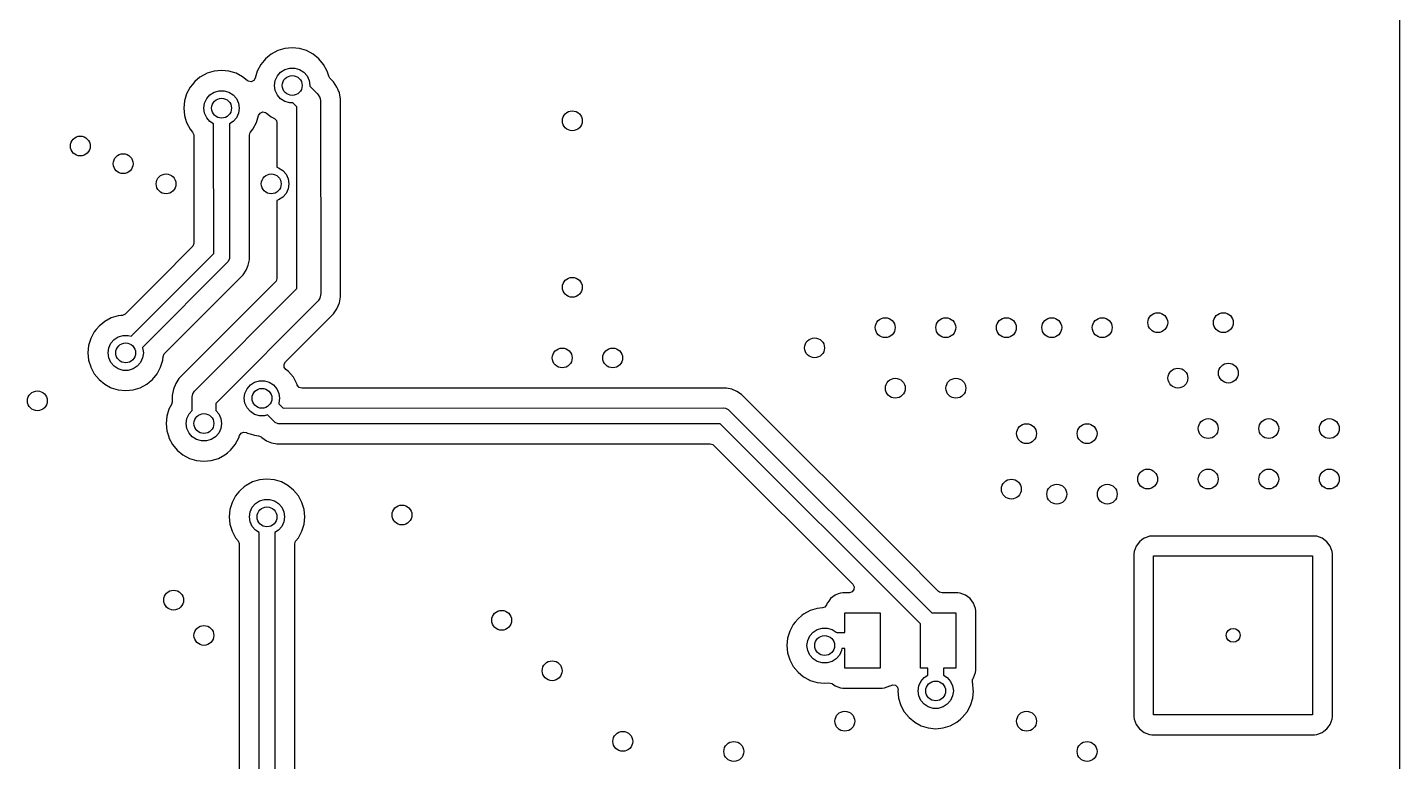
# Model space of a CAD drawing. Extents: x 0.01 to 3.19, y 0.01 to 2.39.
# Drawn here: x 1.83 to 3.19, y 0.71 to 1.438 of the extents above; entities that cross this region are included whole.
import ezdxf

# ---------------------------------------------------------------- set-up
doc = ezdxf.new("R2010")
doc.units = 0
doc.header["$MEASUREMENT"] = 0
doc.layers.add('BLACK', color=7, linetype='CONTINUOUS')

msp = doc.modelspace()

# ---------------------------------------------------------------- linework, layer by layer
at = {"layer": 'BLACK', "linetype": 'CONTINUOUS'}
for p, q in [((3.1896, 2.3846), (3.1896, 0.0154)), ((2.0782, 1.4146), (2.0717, 1.4111)), ((2.0852, 1.4167), (2.0782, 1.4146)), ((2.0925, 1.4174), (2.0852, 1.4167)), ((2.0852, 1.4167), (2.0852, 1.4167)), ((2.0852, 1.4167), (2.0852, 1.4167)), ((2.0998, 1.4167), (2.0925, 1.4174)), ((2.0925, 1.4174), (2.0925, 1.4174)), ((2.1068, 1.4146), (2.0998, 1.4167)), ((2.0998, 1.4167), (2.0998, 1.4167)), ((2.0998, 1.4167), (2.0998, 1.4167)), ((2.1133, 1.4111), (2.1068, 1.4146)), ((2.0614, 1.4008), (2.0579, 1.3943)), ((2.0646, 1.4047), (2.0614, 1.4008)), ((2.0614, 1.4008), (2.0614, 1.4008)), ((2.0661, 1.4064), (2.0646, 1.4047)), ((2.0699, 1.4096), (2.0661, 1.4064)), ((2.0717, 1.4111), (2.0699, 1.4096)), ((2.0717, 1.4111), (2.0717, 1.4111)), ((2.0717, 1.4111), (2.0717, 1.4111)), ((2.1189, 1.4064), (2.1133, 1.4111)), ((2.1236, 1.4008), (2.1189, 1.4064)), ((2.1271, 1.3943), (2.1236, 1.4008)), ((2.0011, 1.3881), (1.9961, 1.3839)), ((2.0017, 1.3886), (2.0011, 1.3881)), ((2.0082, 1.3921), (2.0017, 1.3886)), ((2.0017, 1.3886), (2.0017, 1.3886)), ((2.0017, 1.3886), (2.0017, 1.3886)), ((2.0152, 1.3942), (2.0082, 1.3921)), ((2.0225, 1.3949), (2.0152, 1.3942)), ((2.0152, 1.3942), (2.0152, 1.3942)), ((2.0152, 1.3942), (2.0152, 1.3942)), ((2.0298, 1.3942), (2.0225, 1.3949)), ((2.0225, 1.3949), (2.0225, 1.3949)), ((2.0368, 1.3921), (2.0298, 1.3942)), ((2.0298, 1.3942), (2.0298, 1.3942)), ((2.0298, 1.3942), (2.0298, 1.3942)), ((2.0433, 1.3886), (2.0368, 1.3921)), ((2.0479, 1.3848), (2.0433, 1.3886)), ((2.0558, 1.3872), (2.0543, 1.3849)), ((2.0579, 1.3943), (2.0558, 1.3873)), ((2.0558, 1.3873), (2.0558, 1.3873)), ((2.0558, 1.3873), (2.0558, 1.3872)), ((2.0757, 1.3849), (2.0778, 1.3895)), ((2.0778, 1.3895), (2.081, 1.3932)), ((2.081, 1.3932), (2.0852, 1.3959)), ((2.0852, 1.3959), (2.09, 1.3973)), ((2.09, 1.3973), (2.095, 1.3973)), ((2.095, 1.3973), (2.0998, 1.3959)), ((2.0998, 1.3959), (2.104, 1.3932)), ((2.104, 1.3932), (2.1072, 1.3895)), ((2.1072, 1.3895), (2.1093, 1.3849)), ((2.1286, 1.3893), (2.1271, 1.3943)), ((2.1298, 1.3873), (2.1286, 1.3893)), ((2.1334, 1.3837), (2.1298, 1.3873)), ((1.9914, 1.3783), (1.9879, 1.3718)), ((1.9937, 1.3811), (1.9914, 1.3783)), ((1.9914, 1.3783), (1.9914, 1.3783)), ((1.9961, 1.3839), (1.9937, 1.3811)), ((2.011, 1.3707), (2.0152, 1.3734)), ((2.0152, 1.3734), (2.02, 1.3748)), ((2.02, 1.3748), (2.025, 1.3748)), ((2.025, 1.3748), (2.0298, 1.3734)), ((2.0298, 1.3734), (2.034, 1.3707)), ((2.0489, 1.3842), (2.0479, 1.3848)), ((2.0517, 1.3837), (2.0489, 1.3842)), ((2.0543, 1.3849), (2.0517, 1.3837)), ((2.075, 1.38), (2.0757, 1.3849)), ((2.0757, 1.3751), (2.075, 1.38)), ((2.0778, 1.3705), (2.0757, 1.3751)), ((2.1093, 1.3849), (2.11, 1.38)), ((2.11, 1.38), (2.1099, 1.3792)), ((2.1099, 1.3792), (2.1173, 1.3719)), ((2.1368, 1.3785), (2.1334, 1.3837)), ((2.1377, 1.3764), (2.1368, 1.3785)), ((2.1385, 1.3746), (2.1377, 1.3764)), ((2.1389, 1.3736), (2.1385, 1.3746)), ((2.1392, 1.3728), (2.1389, 1.3736)), ((1.9858, 1.3648), (1.9851, 1.3575)), ((1.9879, 1.3718), (1.9858, 1.3648)), ((1.9858, 1.3648), (1.9858, 1.3648)), ((1.9858, 1.3648), (1.9858, 1.3648)), ((2.005, 1.3575), (2.0057, 1.3624)), ((2.0057, 1.3624), (2.0078, 1.367)), ((2.0078, 1.367), (2.011, 1.3707)), ((2.034, 1.3707), (2.0372, 1.367)), ((2.0372, 1.367), (2.0393, 1.3624)), ((2.0393, 1.3624), (2.04, 1.3575)), ((2.081, 1.3668), (2.0778, 1.3705)), ((2.0852, 1.3641), (2.081, 1.3668)), ((2.09, 1.3627), (2.0852, 1.3641)), ((2.0932, 1.3627), (2.09, 1.3627)), ((2.0971, 1.3588), (2.0932, 1.3627)), ((2.1173, 1.3719), (2.1183, 1.3708)), ((2.1183, 1.3708), (2.1183, 1.3708)), ((2.1183, 1.3708), (2.1198, 1.3681)), ((2.1198, 1.3681), (2.1206, 1.3651)), ((2.1206, 1.3651), (2.1207, 1.1737)), ((2.1401, 1.3685), (2.1392, 1.3728)), ((2.1404, 1.3667), (2.1401, 1.3685)), ((2.1404, 1.1706), (2.1404, 1.3667)), ((1.9851, 1.3575), (1.9851, 1.3575)), ((1.9851, 1.3575), (1.9858, 1.3502)), ((1.9858, 1.3502), (1.9858, 1.3502)), ((1.9858, 1.3502), (1.9858, 1.3502)), ((1.9858, 1.3502), (1.9869, 1.3465)), ((1.9869, 1.3465), (1.9879, 1.3432)), ((2.0057, 1.3526), (2.005, 1.3575)), ((2.0078, 1.348), (2.0057, 1.3526)), ((2.011, 1.3443), (2.0078, 1.348)), ((2.0372, 1.348), (2.034, 1.3443)), ((2.0393, 1.3526), (2.0372, 1.348)), ((2.04, 1.3575), (2.0393, 1.3526)), ((2.0571, 1.3432), (2.0592, 1.3502)), ((2.0592, 1.3503), (2.0607, 1.3526)), ((2.0592, 1.3502), (2.0592, 1.3503)), ((2.0592, 1.3502), (2.0592, 1.3502)), ((2.0607, 1.3526), (2.0633, 1.3538)), ((2.0633, 1.3538), (2.0661, 1.3533)), ((2.0661, 1.3533), (2.0671, 1.3527)), ((2.0671, 1.3527), (2.0717, 1.3489)), ((2.0717, 1.3489), (2.0748, 1.3473)), ((2.0748, 1.3473), (2.0768, 1.3453)), ((2.0972, 1.1787), (2.0971, 1.3588)), ((1.9879, 1.3432), (1.9914, 1.3367)), ((1.9914, 1.3367), (1.9938, 1.3338)), ((1.9938, 1.3338), (1.9949, 1.3312)), ((2.0146, 1.3419), (2.011, 1.3443)), ((2.0148, 1.2134), (2.0146, 1.3419)), ((2.034, 1.3443), (2.0302, 1.3419)), ((2.0302, 1.3419), (2.0304, 1.21)), ((2.0501, 1.3307), (2.0509, 1.3333)), ((2.0509, 1.3333), (2.0512, 1.3338)), ((2.0512, 1.3338), (2.0536, 1.3367)), ((2.0536, 1.3367), (2.0571, 1.3432)), ((2.0536, 1.3367), (2.0536, 1.3367)), ((2.0768, 1.3453), (2.0774, 1.3429)), ((2.0774, 1.3429), (2.0774, 1.2989)), ((1.9949, 1.3312), (1.9949, 1.3307)), ((1.9949, 1.3307), (1.9949, 1.2235)), ((2.0501, 1.2073), (2.0501, 1.3307)), ((2.0774, 1.2989), (2.079, 1.2984)), ((2.079, 1.2984), (2.0832, 1.2957)), ((2.0832, 1.2957), (2.0865, 1.292)), ((2.0865, 1.292), (2.0885, 1.2874)), ((2.0885, 1.2874), (2.0892, 1.2825)), ((2.0892, 1.2825), (2.0885, 1.2776)), ((2.079, 1.2666), (2.0774, 1.2661)), ((2.0774, 1.2661), (2.0774, 1.1888)), ((2.0832, 1.2693), (2.079, 1.2666)), ((2.0865, 1.273), (2.0832, 1.2693)), ((2.0885, 1.2776), (2.0865, 1.273)), ((1.933, 1.1315), (2.0148, 1.2134)), ((1.9935, 1.22), (1.9596, 1.1861)), ((1.9941, 1.2208), (1.9935, 1.22)), ((1.9949, 1.2235), (1.9941, 1.2208)), ((2.0304, 1.21), (2.0302, 1.2085)), ((2.029, 1.2056), (1.9441, 1.1205)), ((2.0302, 1.2085), (2.029, 1.2056)), ((2.0439, 1.1924), (2.0469, 1.1969)), ((2.0469, 1.1969), (2.049, 1.202)), ((2.0469, 1.1969), (2.0469, 1.1969)), ((2.049, 1.202), (2.0501, 1.2073)), ((1.9596, 1.1861), (1.927, 1.1535)), ((1.966, 1.1145), (2.0439, 1.1924)), ((2.0759, 1.1853), (1.9849, 1.0943)), ((2.0439, 1.1924), (2.0439, 1.1924)), ((2.0766, 1.1861), (2.0759, 1.1853)), ((2.0774, 1.1888), (2.0766, 1.1861)), ((1.9956, 1.077), (2.0972, 1.1787)), ((2.1198, 1.1692), (2.1183, 1.1665)), ((2.1206, 1.1722), (2.1198, 1.1692)), ((2.1207, 1.1737), (2.1206, 1.1722)), ((2.1392, 1.1645), (2.1404, 1.1706)), ((2.1183, 1.1665), (2.0167, 1.0648)), ((2.1334, 1.1536), (2.1368, 1.1588)), ((2.1368, 1.1588), (2.1392, 1.1645)), ((1.9049, 1.1446), (1.9011, 1.1414)), ((1.9067, 1.1461), (1.9049, 1.1446)), ((1.9132, 1.1496), (1.9067, 1.1461)), ((1.9067, 1.1461), (1.9067, 1.1461)), ((1.9067, 1.1461), (1.9067, 1.1461)), ((1.9202, 1.1517), (1.9132, 1.1496)), ((1.9227, 1.1519), (1.9202, 1.1517)), ((1.9202, 1.1517), (1.9202, 1.1517)), ((1.9202, 1.1517), (1.9202, 1.1517)), ((1.924, 1.1521), (1.9227, 1.1519)), ((1.9245, 1.1521), (1.924, 1.1521)), ((1.927, 1.1535), (1.9245, 1.1521)), ((2.0858, 1.106), (2.1334, 1.1536)), ((2.1334, 1.1536), (2.1334, 1.1536)), ((1.8929, 1.1293), (1.8908, 1.1223)), ((1.8964, 1.1358), (1.8929, 1.1293)), ((1.8984, 1.1383), (1.8964, 1.1358)), ((1.8964, 1.1358), (1.8964, 1.1358)), ((1.9011, 1.1414), (1.8984, 1.1383)), ((1.916, 1.1282), (1.9202, 1.1309)), ((1.9202, 1.1309), (1.925, 1.1323)), ((1.925, 1.1323), (1.93, 1.1323)), ((1.93, 1.1323), (1.933, 1.1315)), ((1.8908, 1.1223), (1.8901, 1.115)), ((1.8901, 1.115), (1.8901, 1.115)), ((1.8901, 1.115), (1.8908, 1.1077)), ((1.8908, 1.1223), (1.8908, 1.1223)), ((1.8908, 1.1223), (1.8908, 1.1223)), ((1.91, 1.115), (1.9107, 1.1199)), ((1.9107, 1.1101), (1.91, 1.115)), ((1.9107, 1.1199), (1.9128, 1.1245)), ((1.9128, 1.1245), (1.916, 1.1282)), ((1.9441, 1.1205), (1.9443, 1.1199)), ((1.9443, 1.1199), (1.945, 1.115)), ((1.945, 1.115), (1.9443, 1.1101)), ((1.8908, 1.1077), (1.8908, 1.1077)), ((1.8908, 1.1077), (1.8908, 1.1077)), ((1.8908, 1.1077), (1.8928, 1.1011)), ((1.9128, 1.1055), (1.9107, 1.1101)), ((1.916, 1.1018), (1.9128, 1.1055)), ((1.9202, 1.0991), (1.916, 1.1018)), ((1.939, 1.1018), (1.9348, 1.0991)), ((1.9422, 1.1055), (1.939, 1.1018)), ((1.9443, 1.1101), (1.9422, 1.1055)), ((1.9621, 1.1007), (1.9642, 1.1077)), ((1.9642, 1.1077), (1.9646, 1.1115)), ((1.9646, 1.1115), (1.9656, 1.1141)), ((1.9656, 1.1141), (1.966, 1.1145)), ((2.0846, 1.1038), (2.0858, 1.106)), ((2.0846, 1.101), (2.0846, 1.1038)), ((1.8928, 1.1011), (1.8929, 1.1007)), ((1.8929, 1.1007), (1.8964, 1.0942)), ((1.8964, 1.0942), (1.9011, 1.0886)), ((1.9011, 1.0886), (1.9067, 1.0839)), ((1.925, 1.0977), (1.9202, 1.0991)), ((1.93, 1.0977), (1.925, 1.0977)), ((1.9348, 1.0991), (1.93, 1.0977)), ((1.9508, 1.0859), (1.9539, 1.0886)), ((1.9539, 1.0886), (1.9586, 1.0942)), ((1.9586, 1.0942), (1.9621, 1.1007)), ((1.9803, 1.0895), (1.9771, 1.0847)), ((1.9805, 1.0899), (1.9803, 1.0895)), ((1.9849, 1.0943), (1.9805, 1.0899)), ((2.0862, 1.0987), (2.0846, 1.101)), ((2.0889, 1.0964), (2.0862, 1.0987)), ((2.0936, 1.0908), (2.0889, 1.0964)), ((2.0971, 1.0843), (2.0936, 1.0908)), ((1.9067, 1.0839), (1.9124, 1.0808)), ((1.9124, 1.0808), (1.9132, 1.0804)), ((1.9132, 1.0804), (1.9202, 1.0783)), ((1.9202, 1.0783), (1.9202, 1.0783)), ((1.9202, 1.0783), (1.9202, 1.0783)), ((1.9202, 1.0783), (1.9275, 1.0776)), ((1.9275, 1.0776), (1.9348, 1.0783)), ((1.9275, 1.0776), (1.9275, 1.0776)), ((1.9275, 1.0776), (1.9275, 1.0776)), ((1.9348, 1.0783), (1.9418, 1.0804)), ((1.9348, 1.0783), (1.9348, 1.0783)), ((1.9348, 1.0783), (1.9348, 1.0783)), ((1.9418, 1.0804), (1.9483, 1.0839)), ((1.9483, 1.0839), (1.9508, 1.0859)), ((1.9483, 1.0839), (1.9483, 1.0839)), ((1.9747, 1.079), (1.9735, 1.0729)), ((1.9771, 1.0847), (1.9747, 1.079)), ((1.9747, 1.079), (1.9747, 1.079)), ((1.9933, 1.0713), (1.9941, 1.0743)), ((1.9941, 1.0743), (1.9956, 1.077)), ((1.9956, 1.077), (1.9956, 1.077)), ((2.045, 1.07), (2.0457, 1.0749)), ((2.0457, 1.0749), (2.0478, 1.0795)), ((2.0478, 1.0795), (2.051, 1.0832)), ((2.051, 1.0832), (2.0552, 1.0859)), ((2.0552, 1.0859), (2.06, 1.0873)), ((2.06, 1.0873), (2.065, 1.0873)), ((2.065, 1.0873), (2.0698, 1.0859)), ((2.0698, 1.0859), (2.074, 1.0832)), ((2.074, 1.0832), (2.0772, 1.0795)), ((2.0772, 1.0795), (2.0793, 1.0749)), ((2.0793, 1.0749), (2.08, 1.07)), ((2.0971, 1.0842), (2.0971, 1.0843)), ((2.0973, 1.0836), (2.0971, 1.0842)), ((2.0975, 1.083), (2.0973, 1.0836)), ((2.0993, 1.0808), (2.0975, 1.083)), ((2.102, 1.0801), (2.0993, 1.0808)), ((2.5227, 1.0801), (2.102, 1.0801)), ((2.5281, 1.079), (2.5227, 1.0801)), ((2.5331, 1.0769), (2.5281, 1.079)), ((2.5376, 1.0739), (2.5331, 1.0769)), ((1.9729, 1.0639), (1.9704, 1.0593)), ((1.9735, 1.0662), (1.9729, 1.0639)), ((1.9735, 1.0729), (1.9735, 1.0662)), ((1.9932, 1.0698), (1.9933, 1.0713)), ((1.9932, 1.0579), (1.9932, 1.0698)), ((2.0167, 1.0648), (2.0168, 1.0579)), ((2.0457, 1.0651), (2.045, 1.07)), ((2.0478, 1.0605), (2.0457, 1.0651)), ((2.051, 1.0568), (2.0478, 1.0605)), ((2.0793, 1.0651), (2.0791, 1.0645)), ((2.0791, 1.0645), (2.0834, 1.0602)), ((2.08, 1.07), (2.0793, 1.0651)), ((2.6958, 0.9157), (2.5376, 1.0739)), ((1.9683, 1.0523), (1.9676, 1.045)), ((1.9704, 1.0593), (1.9683, 1.0523)), ((1.9704, 1.0593), (1.9704, 1.0593)), ((1.9875, 1.045), (1.9882, 1.0499)), ((1.9882, 1.0499), (1.9903, 1.0545)), ((1.9903, 1.0545), (1.9932, 1.0579)), ((2.0168, 1.0579), (2.0197, 1.0545)), ((2.0197, 1.0545), (2.0218, 1.0499)), ((2.0218, 1.0499), (2.0225, 1.045)), ((2.0552, 1.0541), (2.051, 1.0568)), ((2.06, 1.0527), (2.0552, 1.0541)), ((2.065, 1.0527), (2.06, 1.0527)), ((2.068, 1.0535), (2.065, 1.0527)), ((2.0756, 1.0459), (2.068, 1.0535)), ((2.0834, 1.0602), (2.52, 1.0604)), ((2.52, 1.0604), (2.5216, 1.0602)), ((2.5216, 1.0602), (2.5244, 1.059)), ((2.5244, 1.059), (2.7261, 0.8575)), ((1.9676, 1.045), (1.9676, 1.045)), ((1.9676, 1.045), (1.9683, 1.0377)), ((1.9683, 1.0377), (1.9683, 1.0377)), ((1.9683, 1.0377), (1.9683, 1.0377)), ((1.9683, 1.0377), (1.9701, 1.0319)), ((1.9882, 1.0401), (1.9875, 1.045)), ((1.9903, 1.0355), (1.9882, 1.0401)), ((1.9935, 1.0318), (1.9903, 1.0355)), ((2.0197, 1.0355), (2.0165, 1.0318)), ((2.0218, 1.0401), (2.0197, 1.0355)), ((2.0225, 1.045), (2.0218, 1.0401)), ((2.0402, 1.033), (2.0418, 1.0353)), ((2.0418, 1.0353), (2.0443, 1.0364)), ((2.0443, 1.0364), (2.0471, 1.036)), ((2.0471, 1.036), (2.0473, 1.0359)), ((2.0473, 1.0359), (2.0482, 1.0354)), ((2.0482, 1.0354), (2.0482, 1.0354)), ((2.0482, 1.0354), (2.0482, 1.0354)), ((2.0482, 1.0354), (2.0507, 1.0347)), ((2.0507, 1.0347), (2.0552, 1.0333)), ((2.0552, 1.0333), (2.059, 1.0329)), ((2.0785, 1.0448), (2.0756, 1.0459)), ((2.08, 1.0446), (2.0785, 1.0448)), ((2.5166, 1.0448), (2.08, 1.0446)), ((2.715, 0.8466), (2.5166, 1.0448)), ((1.9701, 1.0319), (1.9704, 1.0307)), ((1.9704, 1.0307), (1.9739, 1.0242)), ((1.9739, 1.0242), (1.9786, 1.0186)), ((1.9977, 1.0291), (1.9935, 1.0318)), ((2.0025, 1.0277), (1.9977, 1.0291)), ((2.0075, 1.0277), (2.0025, 1.0277)), ((2.0123, 1.0291), (2.0075, 1.0277)), ((2.0165, 1.0318), (2.0123, 1.0291)), ((2.0314, 1.0186), (2.0346, 1.0224)), ((2.0346, 1.0224), (2.0361, 1.0242)), ((2.0361, 1.0242), (2.0381, 1.028)), ((2.0381, 1.028), (2.0396, 1.0307)), ((2.0396, 1.0307), (2.0402, 1.033)), ((2.059, 1.0329), (2.0616, 1.0319)), ((2.0616, 1.0319), (2.062, 1.0315)), ((2.062, 1.0315), (2.0624, 1.0311)), ((2.0624, 1.0311), (2.067, 1.028)), ((2.067, 1.028), (2.072, 1.026)), ((2.072, 1.026), (2.072, 1.026)), ((2.072, 1.026), (2.0773, 1.0249)), ((2.0773, 1.0249), (2.0773, 1.0249)), ((2.0773, 1.0249), (2.0773, 1.0249)), ((2.0773, 1.0249), (2.5065, 1.0249)), ((2.5065, 1.0249), (2.5092, 1.0241)), ((2.5092, 1.0241), (2.51, 1.0234)), ((2.51, 1.0234), (2.6478, 0.8857)), ((1.9786, 1.0186), (1.9842, 1.0139)), ((1.9842, 1.0139), (1.9907, 1.0104)), ((1.9907, 1.0104), (1.9977, 1.0083)), ((1.9977, 1.0083), (1.9977, 1.0083)), ((1.9977, 1.0083), (1.9977, 1.0083)), ((1.9977, 1.0083), (2.005, 1.0076)), ((2.005, 1.0076), (2.0123, 1.0083)), ((2.005, 1.0076), (2.005, 1.0076)), ((2.005, 1.0076), (2.005, 1.0076)), ((2.0123, 1.0083), (2.0193, 1.0104)), ((2.0123, 1.0083), (2.0123, 1.0083)), ((2.0123, 1.0083), (2.0123, 1.0083)), ((2.0193, 1.0104), (2.0258, 1.0139)), ((2.0258, 1.0139), (2.0283, 1.0159)), ((2.0258, 1.0139), (2.0258, 1.0139)), ((2.0283, 1.0159), (2.0314, 1.0186)), ((2.0411, 0.9789), (2.0396, 0.9772)), ((2.0449, 0.9821), (2.0411, 0.9789)), ((2.0467, 0.9836), (2.0449, 0.9821)), ((2.0532, 0.9871), (2.0467, 0.9836)), ((2.0467, 0.9836), (2.0467, 0.9836)), ((2.0467, 0.9836), (2.0467, 0.9836)), ((2.0602, 0.9892), (2.0532, 0.9871)), ((2.0675, 0.9899), (2.0602, 0.9892)), ((2.0602, 0.9892), (2.0602, 0.9892)), ((2.0602, 0.9892), (2.0602, 0.9892)), ((2.0748, 0.9892), (2.0675, 0.9899)), ((2.0675, 0.9899), (2.0675, 0.9899)), ((2.0818, 0.9871), (2.0748, 0.9892)), ((2.0748, 0.9892), (2.0748, 0.9892)), ((2.0748, 0.9892), (2.0748, 0.9892)), ((2.0883, 0.9836), (2.0818, 0.9871)), ((2.0939, 0.9789), (2.0883, 0.9836)), ((2.0986, 0.9733), (2.0939, 0.9789)), ((2.0329, 0.9668), (2.0308, 0.9598)), ((2.0364, 0.9733), (2.0329, 0.9668)), ((2.0396, 0.9772), (2.0364, 0.9733)), ((2.0364, 0.9733), (2.0364, 0.9733)), ((2.0528, 0.962), (2.056, 0.9657)), ((2.056, 0.9657), (2.0602, 0.9684)), ((2.0602, 0.9684), (2.065, 0.9698)), ((2.065, 0.9698), (2.07, 0.9698)), ((2.07, 0.9698), (2.0748, 0.9684)), ((2.0748, 0.9684), (2.079, 0.9657)), ((2.079, 0.9657), (2.0822, 0.962)), ((2.1021, 0.9668), (2.0986, 0.9733)), ((2.1042, 0.9598), (2.1021, 0.9668)), ((2.0308, 0.9598), (2.0301, 0.9525)), ((2.0301, 0.9525), (2.0301, 0.9525)), ((2.0301, 0.9525), (2.0308, 0.9452)), ((2.0308, 0.9598), (2.0308, 0.9598)), ((2.0308, 0.9598), (2.0308, 0.9598)), ((2.05, 0.9525), (2.0507, 0.9574)), ((2.0507, 0.9476), (2.05, 0.9525)), ((2.0507, 0.9574), (2.0528, 0.962)), ((2.0822, 0.962), (2.0843, 0.9574)), ((2.0843, 0.9574), (2.085, 0.9525)), ((2.085, 0.9525), (2.0843, 0.9476)), ((2.1049, 0.9525), (2.1042, 0.9598)), ((2.1042, 0.9452), (2.1049, 0.9525)), ((2.0308, 0.9452), (2.0329, 0.9382)), ((2.0329, 0.9382), (2.0364, 0.9317)), ((2.0528, 0.943), (2.0507, 0.9476)), ((2.056, 0.9393), (2.0528, 0.943)), ((2.0596, 0.9369), (2.056, 0.9393)), ((2.079, 0.9393), (2.0752, 0.9369)), ((2.0822, 0.943), (2.079, 0.9393)), ((2.0843, 0.9476), (2.0822, 0.943)), ((2.0986, 0.9317), (2.1021, 0.9382)), ((2.1021, 0.9382), (2.1042, 0.9452)), ((2.0364, 0.9317), (2.0388, 0.9288)), ((2.0388, 0.9288), (2.0399, 0.9262)), ((2.0399, 0.9262), (2.0399, 0.9257)), ((2.0399, 0.9257), (2.0399, 0.641)), ((2.0598, 0.6309), (2.0596, 0.9369)), ((2.0752, 0.9369), (2.0754, 0.6275)), ((2.0951, 0.9257), (2.0959, 0.9283)), ((2.0951, 0.65), (2.0951, 0.9257)), ((2.0959, 0.9283), (2.0962, 0.9288)), ((2.0962, 0.9288), (2.0986, 0.9317)), ((2.0986, 0.9317), (2.0986, 0.9317)), ((2.9318, 0.9279), (2.9285, 0.9234)), ((2.9341, 0.9296), (2.9318, 0.9279)), ((2.9364, 0.9313), (2.9341, 0.9296)), ((2.9394, 0.9324), (2.9364, 0.9313)), ((2.9364, 0.9313), (2.9364, 0.9313)), ((2.9364, 0.9313), (2.9364, 0.9313)), ((2.9417, 0.9333), (2.9394, 0.9324)), ((2.944, 0.9335), (2.9417, 0.9333)), ((3.1053, 0.9335), (2.944, 0.9335)), ((3.1076, 0.9333), (3.1053, 0.9335)), ((3.1129, 0.9313), (3.1076, 0.9333)), ((3.1175, 0.9279), (3.1129, 0.9313)), ((3.1209, 0.9234), (3.1175, 0.9279)), ((2.7328, 0.8787), (2.6958, 0.9157)), ((2.9265, 0.9181), (2.9262, 0.9157)), ((2.9262, 0.9157), (2.9262, 0.7545)), ((2.9285, 0.9234), (2.9265, 0.9181)), ((2.9285, 0.9234), (2.9285, 0.9234)), ((2.9459, 0.7563), (2.9459, 0.9138)), ((2.9459, 0.9138), (3.1034, 0.9138)), ((3.1034, 0.9138), (3.1034, 0.7563)), ((3.1229, 0.9181), (3.1209, 0.9234)), ((3.1231, 0.9157), (3.1229, 0.9181)), ((3.1231, 0.7545), (3.1231, 0.9157)), ((2.6478, 0.8857), (2.6492, 0.8832)), ((2.6259, 0.8716), (2.624, 0.869)), ((2.6282, 0.8733), (2.6259, 0.8716)), ((2.6305, 0.875), (2.6282, 0.8733)), ((2.6335, 0.8761), (2.6305, 0.875)), ((2.6305, 0.875), (2.6305, 0.875)), ((2.6305, 0.875), (2.6305, 0.875)), ((2.6358, 0.877), (2.6335, 0.8761)), ((2.6381, 0.8772), (2.6358, 0.877)), ((2.6443, 0.8772), (2.6381, 0.8772)), ((2.6447, 0.8772), (2.6443, 0.8772)), ((2.6473, 0.8782), (2.6447, 0.8772)), ((2.649, 0.8804), (2.6473, 0.8782)), ((2.6492, 0.8832), (2.649, 0.8804)), ((2.7337, 0.878), (2.7328, 0.8787)), ((2.7364, 0.8772), (2.7337, 0.878)), ((2.7519, 0.8772), (2.7364, 0.8772)), ((2.7542, 0.877), (2.7519, 0.8772)), ((2.7595, 0.875), (2.7542, 0.877)), ((2.7641, 0.8716), (2.7595, 0.875)), ((2.7675, 0.867), (2.7641, 0.8716)), ((2.6057, 0.8596), (2.5992, 0.8561)), ((2.6127, 0.8617), (2.6057, 0.8596)), ((2.6177, 0.8622), (2.6127, 0.8617)), ((2.6127, 0.8617), (2.6127, 0.8617)), ((2.6127, 0.8617), (2.6127, 0.8617)), ((2.6202, 0.8631), (2.6177, 0.8622)), ((2.6219, 0.8654), (2.6202, 0.8631)), ((2.6225, 0.867), (2.6219, 0.8654)), ((2.624, 0.869), (2.6225, 0.867)), ((2.6225, 0.867), (2.6225, 0.867)), ((2.6225, 0.867), (2.6225, 0.867)), ((2.64, 0.8378), (2.64, 0.8575)), ((2.64, 0.8575), (2.675, 0.8575)), ((2.675, 0.8575), (2.675, 0.8025)), ((2.7261, 0.8575), (2.75, 0.8575)), ((2.75, 0.8575), (2.75, 0.8025)), ((2.7695, 0.8617), (2.7675, 0.867)), ((2.7697, 0.8594), (2.7695, 0.8617)), ((2.7697, 0.8006), (2.7697, 0.8594)), ((2.5889, 0.8458), (2.5854, 0.8393)), ((2.5909, 0.8483), (2.5889, 0.8458)), ((2.5889, 0.8458), (2.5889, 0.8458)), ((2.5936, 0.8514), (2.5909, 0.8483)), ((2.5974, 0.8546), (2.5936, 0.8514)), ((2.5992, 0.8561), (2.5974, 0.8546)), ((2.5992, 0.8561), (2.5992, 0.8561)), ((2.5992, 0.8561), (2.5992, 0.8561)), ((2.715, 0.8025), (2.715, 0.8466)), ((2.5833, 0.8323), (2.5826, 0.825)), ((2.5854, 0.8393), (2.5833, 0.8323)), ((2.5833, 0.8323), (2.5833, 0.8323)), ((2.5833, 0.8323), (2.5833, 0.8323)), ((2.6025, 0.825), (2.6032, 0.8299)), ((2.6032, 0.8299), (2.6053, 0.8345)), ((2.6053, 0.8345), (2.6085, 0.8382)), ((2.6085, 0.8382), (2.6127, 0.8409)), ((2.6127, 0.8409), (2.6175, 0.8423)), ((2.6175, 0.8423), (2.6225, 0.8423)), ((2.6225, 0.8423), (2.6273, 0.8409)), ((2.6273, 0.8409), (2.6315, 0.8382)), ((2.6315, 0.8382), (2.6319, 0.8378)), ((2.6319, 0.8378), (2.64, 0.8378)), ((2.5826, 0.825), (2.5826, 0.825)), ((2.5826, 0.825), (2.5833, 0.8177)), ((2.5833, 0.8177), (2.5854, 0.8107)), ((2.6032, 0.8201), (2.6025, 0.825)), ((2.6053, 0.8155), (2.6032, 0.8201)), ((2.6368, 0.8201), (2.6347, 0.8155)), ((2.6371, 0.8222), (2.6368, 0.8201)), ((2.64, 0.8222), (2.6371, 0.8222)), ((2.64, 0.8025), (2.64, 0.8222)), ((2.5854, 0.8107), (2.5889, 0.8042)), ((2.5889, 0.8042), (2.5936, 0.7986)), ((2.6085, 0.8118), (2.6053, 0.8155)), ((2.6127, 0.8091), (2.6085, 0.8118)), ((2.6175, 0.8077), (2.6127, 0.8091)), ((2.6225, 0.8077), (2.6175, 0.8077)), ((2.6273, 0.8091), (2.6225, 0.8077)), ((2.6315, 0.8118), (2.6273, 0.8091)), ((2.6347, 0.8155), (2.6315, 0.8118)), ((2.675, 0.8025), (2.64, 0.8025)), ((2.7222, 0.8025), (2.715, 0.8025)), ((2.7222, 0.7956), (2.7222, 0.8025)), ((2.75, 0.8025), (2.7378, 0.8025)), ((2.7378, 0.8025), (2.7378, 0.7956)), ((2.5936, 0.7986), (2.5992, 0.7939)), ((2.5992, 0.7939), (2.6047, 0.791)), ((2.6047, 0.791), (2.6057, 0.7904)), ((2.6057, 0.7904), (2.6127, 0.7883)), ((2.7132, 0.7849), (2.7153, 0.7895)), ((2.7153, 0.7895), (2.7185, 0.7932)), ((2.7185, 0.7932), (2.7222, 0.7956)), ((2.7378, 0.7956), (2.7415, 0.7932)), ((2.7415, 0.7932), (2.7447, 0.7895)), ((2.7447, 0.7895), (2.7468, 0.7849)), ((2.7664, 0.791), (2.7672, 0.7926)), ((2.7664, 0.7882), (2.7664, 0.791)), ((2.7672, 0.7926), (2.7675, 0.793)), ((2.7675, 0.793), (2.7695, 0.7983)), ((2.7675, 0.793), (2.7675, 0.793)), ((2.7695, 0.7983), (2.7697, 0.8006)), ((2.6127, 0.7883), (2.6127, 0.7883)), ((2.6127, 0.7883), (2.6127, 0.7883)), ((2.6127, 0.7883), (2.62, 0.7876)), ((2.62, 0.7876), (2.6243, 0.788)), ((2.62, 0.7876), (2.62, 0.7876)), ((2.62, 0.7876), (2.62, 0.7876)), ((2.6243, 0.788), (2.627, 0.7875)), ((2.627, 0.7875), (2.6278, 0.7871)), ((2.6278, 0.7871), (2.6305, 0.785)), ((2.6305, 0.785), (2.6358, 0.783)), ((2.6358, 0.783), (2.6358, 0.783)), ((2.6358, 0.783), (2.6381, 0.7828)), ((2.6381, 0.7828), (2.6381, 0.7828)), ((2.6381, 0.7828), (2.6769, 0.7828)), ((2.6769, 0.7828), (2.6792, 0.783)), ((2.6769, 0.7828), (2.6769, 0.7828)), ((2.6792, 0.783), (2.6845, 0.785)), ((2.6792, 0.783), (2.6792, 0.783)), ((2.6845, 0.785), (2.6846, 0.7851)), ((2.6845, 0.785), (2.6845, 0.785)), ((2.6845, 0.785), (2.6845, 0.785)), ((2.6846, 0.7851), (2.6848, 0.7852)), ((2.6848, 0.7852), (2.6874, 0.7862)), ((2.6874, 0.7862), (2.6901, 0.7856)), ((2.6901, 0.7856), (2.6921, 0.7836)), ((2.6921, 0.7836), (2.6927, 0.7809)), ((2.6927, 0.7807), (2.6926, 0.78)), ((2.6926, 0.78), (2.6926, 0.78)), ((2.6926, 0.78), (2.6933, 0.7727)), ((2.6927, 0.7809), (2.6927, 0.7807)), ((2.7125, 0.78), (2.7132, 0.7849)), ((2.7132, 0.7751), (2.7125, 0.78)), ((2.7153, 0.7705), (2.7132, 0.7751)), ((2.7468, 0.7751), (2.7447, 0.7705)), ((2.7468, 0.7849), (2.7475, 0.78)), ((2.7475, 0.78), (2.7468, 0.7751)), ((2.7666, 0.7876), (2.7664, 0.7882)), ((2.7667, 0.7873), (2.7666, 0.7876)), ((2.7673, 0.7809), (2.7667, 0.7873)), ((2.7667, 0.7873), (2.7667, 0.7873)), ((2.7667, 0.7727), (2.7674, 0.78)), ((2.7674, 0.78), (2.7673, 0.7809)), ((2.6933, 0.7727), (2.6954, 0.7657)), ((2.6954, 0.7657), (2.6989, 0.7592)), ((2.7185, 0.7668), (2.7153, 0.7705)), ((2.7227, 0.7641), (2.7185, 0.7668)), ((2.7275, 0.7627), (2.7227, 0.7641)), ((2.7325, 0.7627), (2.7275, 0.7627)), ((2.7373, 0.7641), (2.7325, 0.7627)), ((2.7415, 0.7668), (2.7373, 0.7641)), ((2.7447, 0.7705), (2.7415, 0.7668)), ((2.7611, 0.7592), (2.7646, 0.7657)), ((2.7646, 0.7657), (2.7667, 0.7727)), ((2.6989, 0.7592), (2.7036, 0.7536)), ((2.7036, 0.7536), (2.7092, 0.7489)), ((2.7092, 0.7489), (2.7157, 0.7454)), ((2.7443, 0.7454), (2.7508, 0.7489)), ((2.7508, 0.7489), (2.7547, 0.7521)), ((2.7508, 0.7489), (2.7508, 0.7489)), ((2.7547, 0.7521), (2.7564, 0.7536)), ((2.7564, 0.7536), (2.7611, 0.7592)), ((2.9262, 0.7545), (2.9262, 0.7545)), ((2.9262, 0.7545), (2.9265, 0.7521)), ((2.9265, 0.7521), (2.9265, 0.7521)), ((2.9265, 0.7521), (2.9285, 0.7468)), ((3.1034, 0.7563), (2.9459, 0.7563)), ((3.1209, 0.7468), (3.1229, 0.7521)), ((3.1229, 0.7521), (3.1231, 0.7545)), ((3.1229, 0.7521), (3.1229, 0.7521)), ((2.7157, 0.7454), (2.7227, 0.7433)), ((2.7227, 0.7433), (2.7227, 0.7433)), ((2.7227, 0.7433), (2.7227, 0.7433)), ((2.7227, 0.7433), (2.73, 0.7426)), ((2.73, 0.7426), (2.7373, 0.7433)), ((2.73, 0.7426), (2.73, 0.7426)), ((2.73, 0.7426), (2.73, 0.7426)), ((2.7373, 0.7433), (2.7443, 0.7454)), ((2.7373, 0.7433), (2.7373, 0.7433)), ((2.7373, 0.7433), (2.7373, 0.7433)), ((2.9285, 0.7468), (2.9285, 0.7468)), ((2.9285, 0.7468), (2.9318, 0.7423)), ((2.9318, 0.7423), (2.9364, 0.7389)), ((2.9364, 0.7389), (2.9364, 0.7389)), ((2.9364, 0.7389), (2.9417, 0.7369)), ((2.9417, 0.7369), (2.9417, 0.7369)), ((2.9417, 0.7369), (2.944, 0.7366)), ((2.944, 0.7366), (2.944, 0.7366)), ((2.944, 0.7366), (3.1053, 0.7366)), ((3.1053, 0.7366), (3.1076, 0.7369)), ((3.1053, 0.7366), (3.1053, 0.7366)), ((3.1076, 0.7369), (3.1129, 0.7389)), ((3.1076, 0.7369), (3.1076, 0.7369)), ((3.1129, 0.7389), (3.1145, 0.74)), ((3.1129, 0.7389), (3.1129, 0.7389)), ((3.1129, 0.7389), (3.1129, 0.7389)), ((3.1145, 0.74), (3.1175, 0.7423)), ((3.1175, 0.7423), (3.1199, 0.7454)), ((3.1199, 0.7454), (3.1209, 0.7468)), ((3.1209, 0.7468), (3.1209, 0.7468)), ((3.1209, 0.7468), (3.1209, 0.7468))]:
    msp.add_line(p, q, dxfattribs=at)
at = {"layer": 'BLACK'}
for centre, radius in [((2.0925, 1.38), 0.00984), ((2.0225, 1.3575), 0.00984), ((2.37, 1.345), 0.00984), ((1.8825, 1.32), 0.00984), ((1.925, 1.3025), 0.00984), ((1.9675, 1.2825), 0.00984), ((2.0717, 1.2825), 0.00984), ((2.37, 1.18), 0.00984), ((2.68, 1.14), 0.00984), ((2.74, 1.14), 0.00984), ((2.8, 1.14), 0.00984), ((2.845, 1.14), 0.00984), ((2.895, 1.14), 0.00984), ((2.95, 1.145), 0.00984), ((3.015, 1.145), 0.00984), ((2.61, 1.12), 0.00984), ((1.9275, 1.115), 0.00984), ((2.36, 1.11), 0.00984), ((2.41, 1.11), 0.00984), ((3.02, 1.095), 0.00984), ((2.69, 1.08), 0.00984), ((2.75, 1.08), 0.00984), ((2.97, 1.09), 0.00984), ((1.84, 1.0675), 0.00984), ((2.0625, 1.07), 0.00984), ((2.005, 1.045), 0.00984), ((3, 1.04), 0.00984), ((3.06, 1.04), 0.00984), ((3.12, 1.04), 0.00984), ((2.82, 1.035), 0.00984), ((2.88, 1.035), 0.00984), ((2.94, 0.99), 0.00984), ((3, 0.99), 0.00984), ((3.06, 0.99), 0.00984), ((3.12, 0.99), 0.00984), ((2.805, 0.98), 0.00984), ((2.85, 0.975), 0.00984), ((2.9, 0.975), 0.00984), ((2.0675, 0.9525), 0.00984), ((2.2012, 0.9544), 0.00984), ((1.975, 0.87), 0.00984), ((2.3, 0.85), 0.00984), ((2.005, 0.835), 0.00984), ((2.62, 0.825), 0.00984), ((3.0247, 0.8351), 0.00689), ((2.35, 0.8), 0.00984), ((2.73, 0.78), 0.00984), ((2.64, 0.75), 0.00984), ((2.82, 0.75), 0.00984), ((2.42, 0.73), 0.00984), ((2.53, 0.72), 0.00984), ((2.88, 0.72), 0.00984)]:
    msp.add_circle(centre, radius, dxfattribs=at)

doc.saveas('drawing.dxf')
